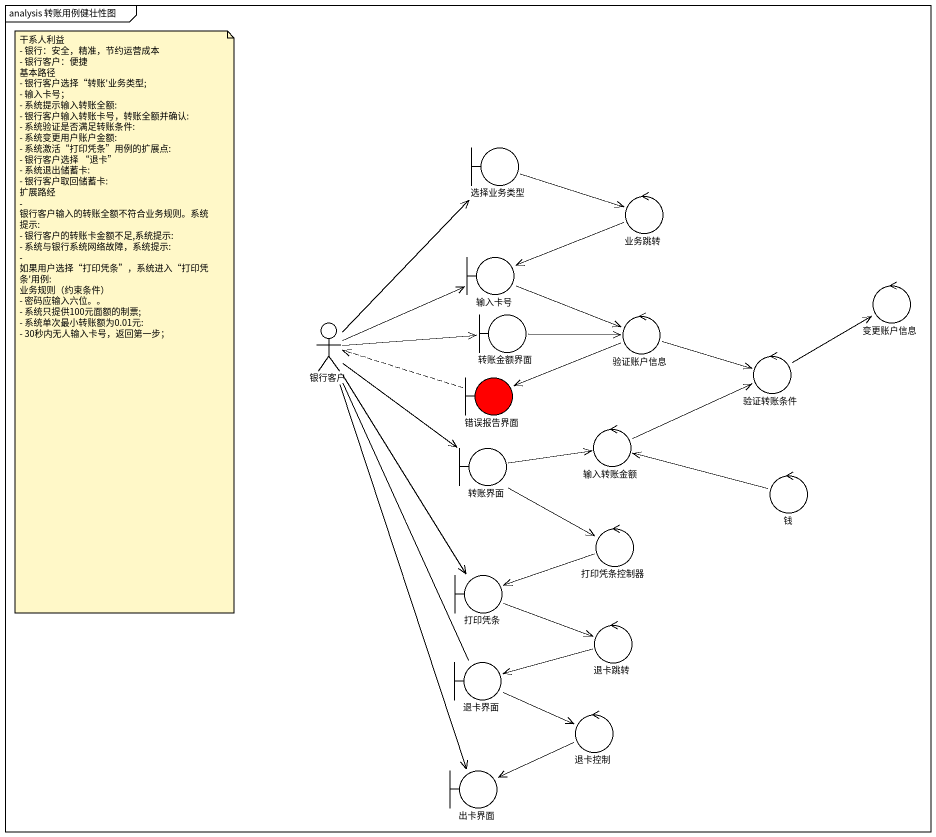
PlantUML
@startuml
mainframe analysis 转账用例健壮性图
boundary 选择业务类型
control 业务跳转
boundary 输入卡号
control 变更账户信息
actor 银行客户
boundary 转账金额界面
control 验证账户信息
control 验证转账条件
boundary 错误报告界面 #FF0000
control 输入转账金额
boundary 转账界面
control 钱
control 打印凭条控制器
boundary 打印凭条
control 退卡跳转
boundary 退卡界面
control 退卡控制
boundary 出卡界面
选择业务类型 -right-> 业务跳转
业务跳转 -left-> 输入卡号
输入卡号 -right-> 验证账户信息
银行客户 -up-> 选择业务类型
银行客户 -right-> 输入卡号
银行客户 -right-> 转账金额界面
银行客户 --> 转账界面
银行客户 --> 打印凭条
银行客户 -- 退卡界面
银行客户 --> 出卡界面
转账金额界面 -right-> 验证账户信息
验证账户信息 -right-> 验证转账条件
验证账户信息 -left-> 错误报告界面
验证转账条件 -right-> 变更账户信息
错误报告界面 .left.> 银行客户
输入转账金额 -right-> 验证转账条件
转账界面 -right-> 输入转账金额
转账界面 --> 打印凭条控制器
钱 -left-> 输入转账金额
打印凭条控制器 -left-> 打印凭条
打印凭条 -right-> 退卡跳转
退卡跳转 -left-> 退卡界面
退卡界面 -right-> 退卡控制
退卡控制 -left-> 出卡界面
note as N1
  干系人利益
  - 银行：安全，精准，节约运营成本
  - 银行客户：便捷
  基本路径
  - 银行客户选择“转账'业务类型;
  - 输入卡号；
  - 系统提示输入转账全额:
  - 银行客户输入转账卡号，转账全额并确认:
  - 系统验证是否满足转账条件:
  - 系统变更用户账户金额:
  - 系统激活“打印凭条”用例的扩展点:
  - 银行客户选择 “退卡”
  - 系统退出储蓄卡:
  - 银行客户取回储蓄卡:
  扩展路经
  - 银行客户输入的转账全额不符合业务规则。系统提示:
  - 银行客户的转账卡金额不足,系统提示:
  - 系统与银行系统网络故障，系统提示:
  - 如果用户选择“打印凭条”，系统进入“打印凭条'用例:
  业务规则（约束条件）
  - 密码应输入六位。。
  - 系统只提供100元面额的制票;
  - 系统单次最小转账额为0.01元:
  - 30秒内无人输入卡号，返回第一步；
end note
@enduml
